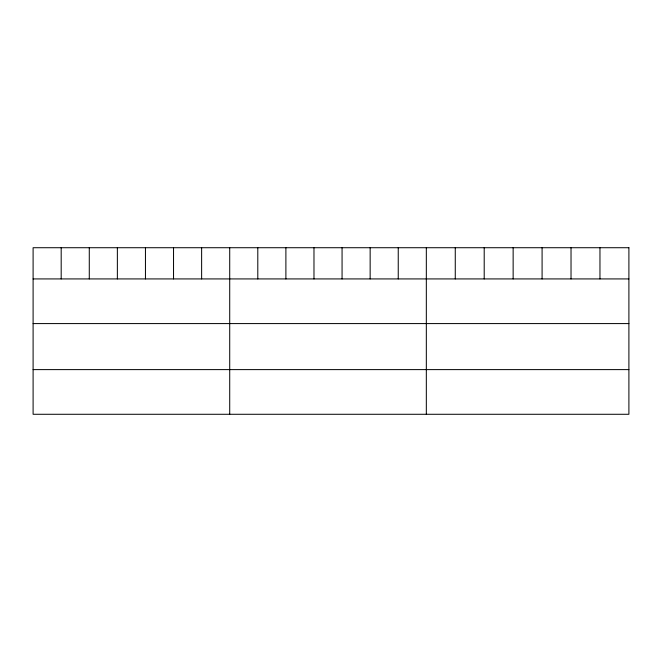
<?xml version="1.0" encoding="UTF-8"?>
<svg xmlns="http://www.w3.org/2000/svg" width="662" height="662" viewBox="0 0 662 662"><rect width="100%" height="100%" fill="white"/><g stroke="black" fill="none" stroke-linecap="round" stroke-linejoin="round"><path stroke-width="0.99" d="M33.1 278.925L628.9 278.925M33.1 323.586L628.9 323.586M33.1 369.611L628.9 369.611M599.962 247.72L599.962 278.925M571.025 247.72L571.025 278.925M542.087 247.72L542.087 278.925M513.141 247.72L513.141 278.925M484.203 247.72L484.203 278.925M455.266 247.72L455.266 278.925M426.328 247.72L426.328 414.28M398.243 247.72L398.243 278.925M370.149 247.72L370.149 278.925M342.064 247.72L342.064 278.925M313.978 247.72L313.978 278.925M285.893 247.72L285.893 278.925M257.799 247.72L257.799 278.925M229.714 247.72L229.714 414.28M201.629 247.72L201.629 278.925M173.535 247.72L173.535 278.925M145.45 247.72L145.45 278.925M117.364 247.72L117.364 278.925M89.279 247.72L89.279 278.925M61.185 247.72L61.185 278.925M628.9 247.72L33.1 247.72L33.1 414.28L628.9 414.28L628.9 247.72"/></g></svg>
